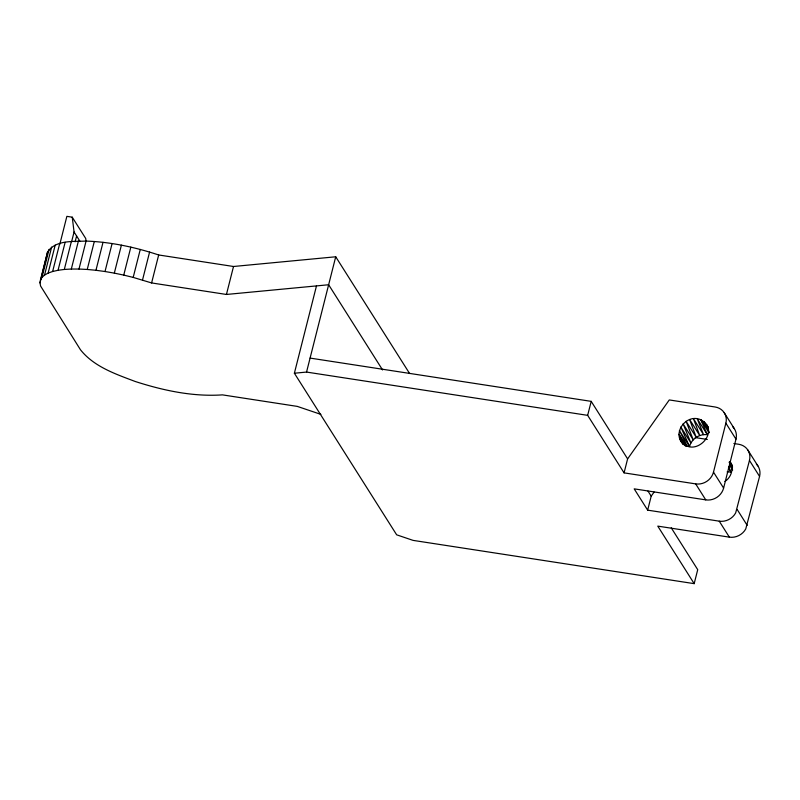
<?xml version="1.0" encoding="UTF-8"?>
<svg xmlns="http://www.w3.org/2000/svg" width="800" height="800" viewBox="0 0 800 800"><rect width="100%" height="100%" fill="white"/><g stroke="black" fill="none" stroke-linecap="round" stroke-linejoin="round"><path stroke-width="1.2" d="M320.87 414.37L297.28 406.39L222.45 394.87C192.84 396.89 163.26 390.51 135.21 381.48C115.64 374.07 93.9 366.73 80.45 349.74L40.59 286.03L40 282.89L40.47 280L47.55 252.03C55.54 239.76 73.27 241.72 86.07 241.07C110.8 241.97 135.23 247.21 158.68 254.97L233.52 266.49L335.72 256.78L409.62 373.54M47.55 252.03L40 282.89M40.47 280L41.99 277.38L49.07 249.41M41.99 277.38L44.55 275.07L51.63 247.1M44.55 275.07L48.11 273.1L55.19 245.13M48.11 273.1L52.63 271.5L59.71 243.53M59.83 244.19L66.87 216.35L72.24 217.18L85.72 238.48L86.03 240.94M52.63 271.5L58.05 270.28L65.13 242.31M58.05 270.28L64.31 269.45L71.38 241.48M71.65 241.54L74.07 231.99L72.24 217.18M75.12 241.81L76.6 235.98M64.31 269.45L71.32 269.04L78.39 241.07M71.32 269.04L78.99 269.04L86.07 241.07M78.99 269.04L87.24 269.46L94.31 241.49M87.24 269.46L95.95 270.29L103.02 242.32M95.95 270.29L105.01 271.52L112.09 243.55M105.01 271.52L114.32 273.13L121.4 245.16M114.32 273.13L123.75 275.1L130.83 247.13M382.57 369.95L328.64 284.75L226.44 294.46L151.6 282.94L133.19 277.41L140.27 249.44M142.51 280.04L149.59 252.07M151.6 282.94L158.68 254.97M226.44 294.46L233.52 266.49M671.24 527.83L697.72 569.67L694.18 583.65L413.07 540.38L396.66 534.82L294.38 373.23L316.48 285.9M294.38 373.23L306.55 372.07L335.72 256.78M624.07 472.87L627.61 458.89L669.28 399.94L715.1 406.99A15.11 13.74 -32.3 0 1 725.87 423.17L713.49 472.13A15.1 13.73 -32.3 0 1 695.67 483.89L624.07 472.87L587.66 415.35L591.2 401.36L310.09 358.09M733.87 443.53L738.69 444.27A15.11 13.74 -32.3 0 1 749.46 460.45L735.66 512.94A15.1 13.73 -32.3 0 1 719.24 521.17L647.66 510.15L651.2 496.16L654.08 492.1M647.66 510.15L634.18 488.85L705.75 499.87A15.1 13.73 -32.3 0 0 723.61 488.08L735.98 439.15A15.11 13.74 -32.3 0 0 732.77 426.76M694.18 583.65L657.77 526.12L729.35 537.14A15.1 13.73 -32.3 0 0 745.77 528.92L759.57 476.42A15.11 13.74 -32.3 0 0 756.37 464.03M686.93 445.83L679.4 430.54L689.51 446.51C691.53 438.87 699.55 433.6 707.36 434.73L700.84 419.8C686.79 413.15 671.67 432.58 682.99 444.07M724.93 481.46C731.3 477.38 734.25 468.26 729.93 461.68L731.83 464.68M727.13 471.91L730.96 472L728.63 466.67M306.55 372.07L587.66 415.35M695.29 437.59L707.35 439.44M123.75 275.1L133.19 277.41M683.18 444.18L681.09 441.07C694.38 459.43 721.95 430.92 700.84 419.8L709.05 432.78M724.18 412.64L734.29 428.62M747.77 449.92L757.88 465.89M725.87 423.17L735.98 439.15M749.46 460.45L759.57 476.42M708.23 427.4L706.34 424.41L708.12 427.48M708.36 428.72L703.94 421.73L709.33 432.53M729.42 462L732.58 466.99M729.49 465.06L732.65 470.06M707.36 434.73L697.25 418.75L703.54 434.64L693.43 418.66L699.73 435.5L689.62 419.53L696.21 437.27L686.09 421.29L693.2 439.81L683.09 423.84L690.91 442.97L680.8 426.99L689.51 446.51M728.43 468.01L730.96 472M737.09 509.38L747.2 525.36M713.49 472.13L723.61 488.08M686.55 446.21L678.97 434.23L685.5 446.19M683.97 444.81L679.55 437.82L683.43 444.23M719.24 521.17L729.35 537.14M591.2 401.36L627.61 458.89M647.99 491.09L651.2 496.16M74.07 231.99L79.84 241.1M695.67 483.89L705.75 499.87M729.93 461.68L732.3 465.77M729.15 462.25L732.38 468.73"/></g></svg>
